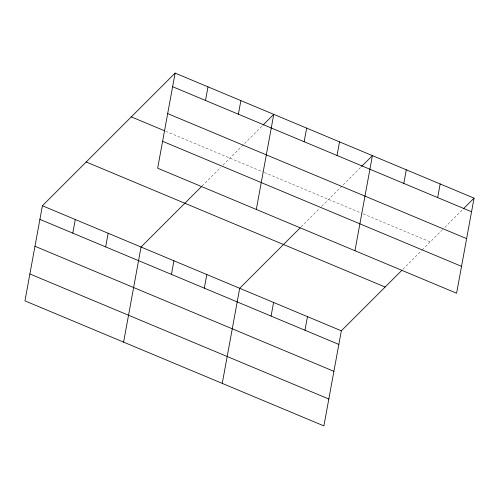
<?xml version="1.0" encoding="UTF-8"?>
<svg xmlns="http://www.w3.org/2000/svg" width="499" height="499" viewBox="0 0 499 499"><rect width="100%" height="100%" fill="white"/><g stroke="black" fill="none" stroke-linecap="round" stroke-linejoin="round"><path stroke-width="0.37" stroke-dasharray="2.5 1.87" d="M202.033 186.065L220.839 167.271M222.984 165.125L243.481 144.629M244.566 143.55L261.869 126.253M301.221 226.789L319.485 208.532M321.637 206.386L342.133 185.89M343.212 184.811L361.058 166.978M402.861 269.304L421.661 250.51M422.198 249.974L443.773 228.405M444.852 227.326L462.698 209.493M165.631 131.231L262.848 171.893M264.283 172.492L361.794 213.279M363.203 213.871L430.257 241.921"/><path stroke-width="0.75" d="M175.112 73.097L157.659 168.194L456.597 293.237L474.05 198.14L175.112 73.097L42.403 205.763L24.95 300.86L323.888 425.903L341.341 330.806L401.789 270.383M72.785 233.133L75.287 219.523M105.669 246.886L108.171 233.276M123.602 342.127L141.055 247.03L201.496 186.601M171.438 274.4L173.939 260.784M205.494 100.467L207.996 86.851M204.322 288.154L206.817 274.537M238.379 114.221L240.88 100.605M222.248 383.388L239.701 288.291L300.149 227.868M256.305 209.455L273.764 114.358L262.948 125.168M271.082 316.079L273.583 302.463M304.147 141.728L306.642 128.112M304.964 330.251L307.465 316.634M337.031 155.482L339.526 141.872M354.957 250.723L372.41 155.626L361.6 166.435M403.791 183.407L406.292 169.797M437.673 197.579L440.168 183.969M463.234 208.95L474.05 198.14M172.61 86.707L471.549 211.751M167.676 113.597L466.615 238.641M131.318 116.878L164.202 130.632M162.593 141.304L461.531 266.347M86.196 161.982L385.134 287.025M42.403 205.763L341.341 330.806M39.908 219.379L338.846 344.422M34.967 246.269L333.906 371.312M29.884 273.97L328.822 399.013"/></g></svg>
